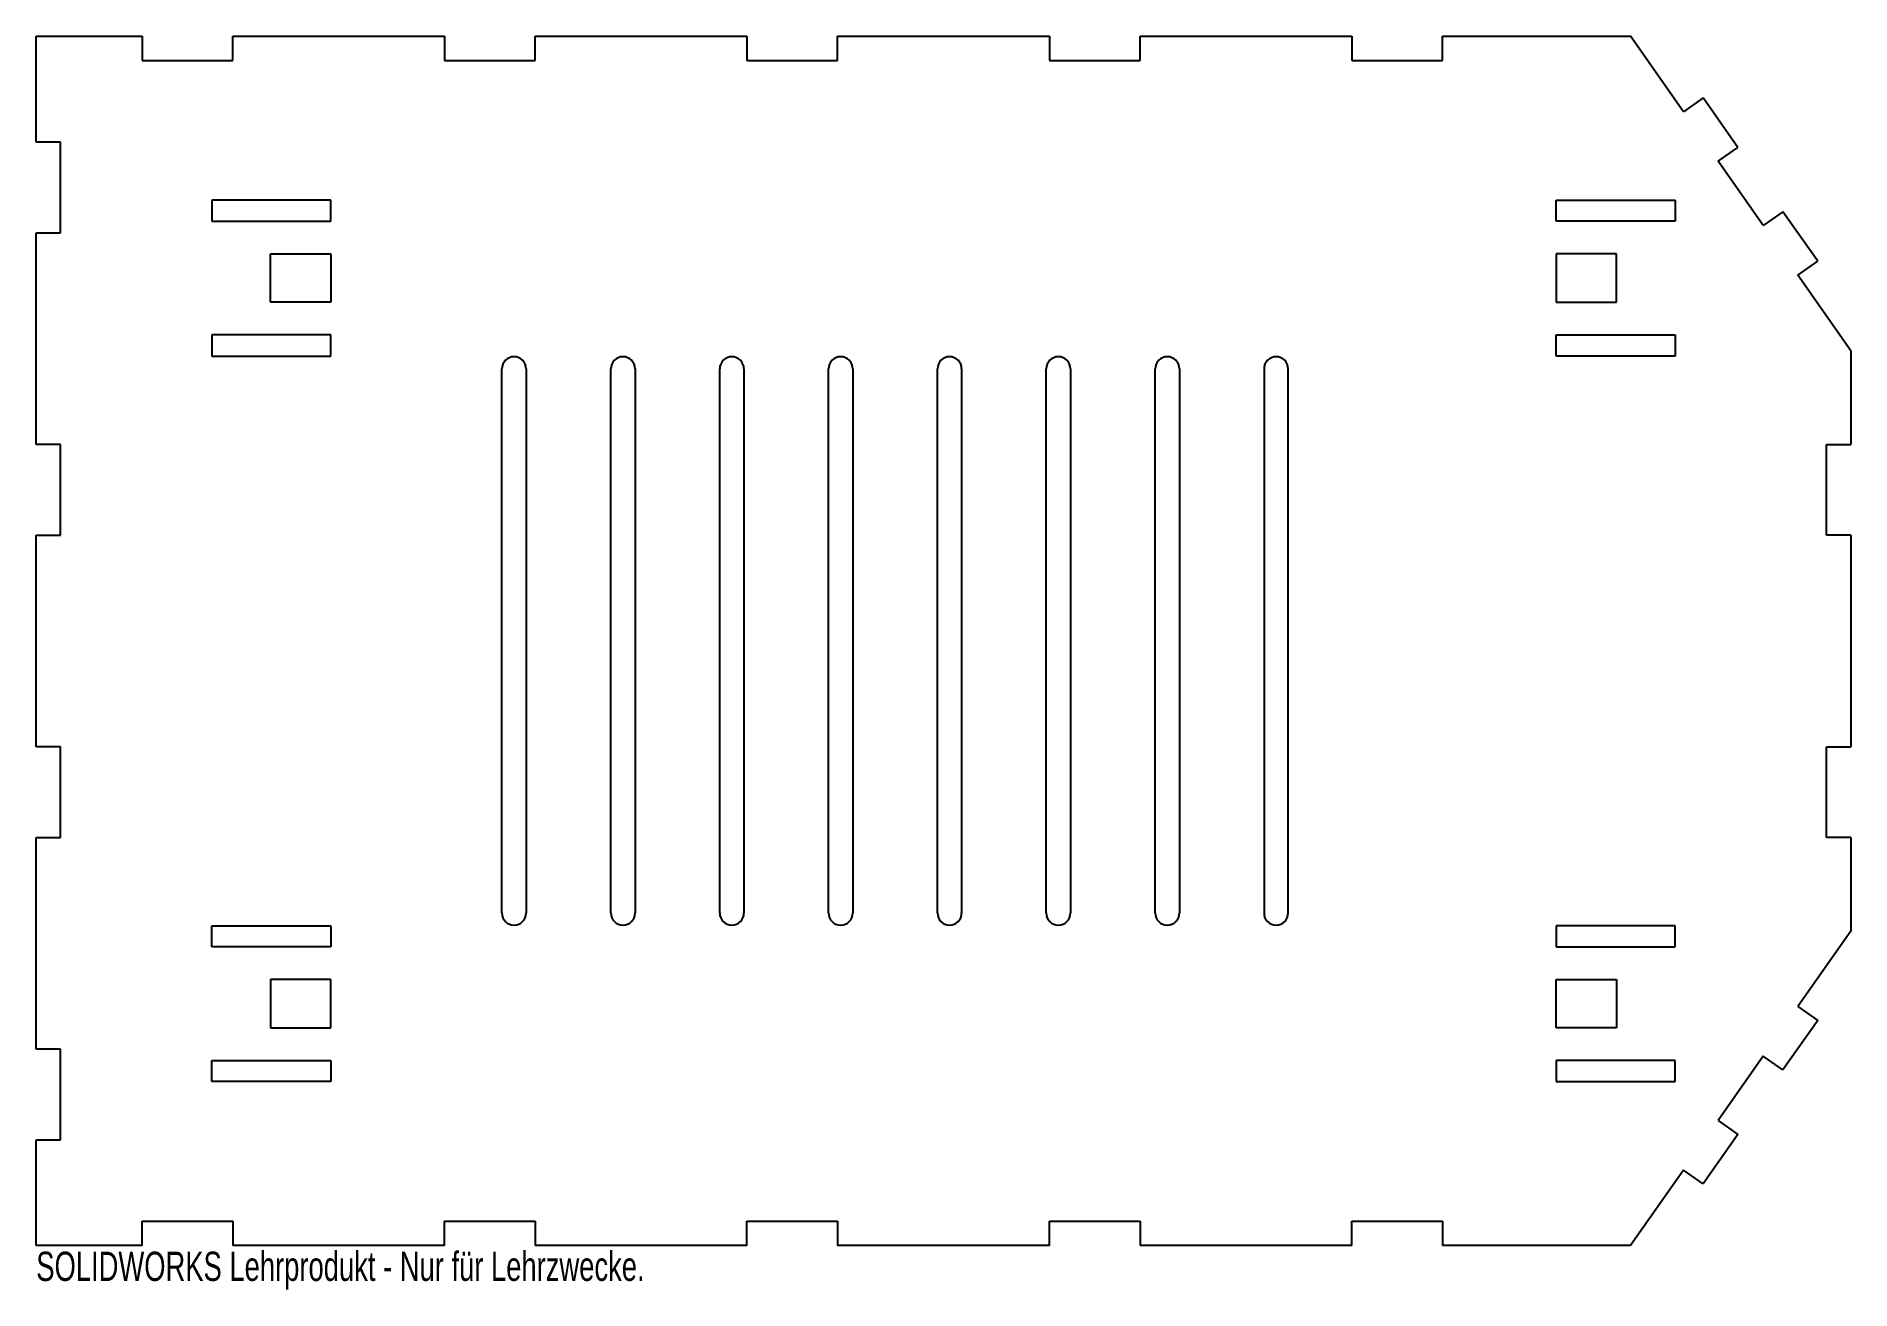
# Model space of a CAD drawing. Header units: millimetres. Extents: x 0 to 300, y -7 to 200.
import ezdxf

# ---------------------------------------------------------------- set-up
doc = ezdxf.new("R2010")
doc.units = ezdxf.units.MM
doc.styles.add('SLDTEXTSTYLE0', font='TXT', dxfattribs={"width": 0.7})

msp = doc.modelspace()

# ---------------------------------------------------------------- linework, layer by layer
at = {"color": 7, "linetype": 'Continuous', "lineweight": 25}
for p, q in [((0, 182.5), (0, 200)), ((0, 200), (17.5, 200)), ((17.5, 200), (17.5, 196)), ((32.5, 196), (32.5, 200)), ((32.5, 200), (67.5, 200)), ((67.5, 200), (67.5, 196)), ((82.5, 196), (82.5, 200)), ((82.5, 200), (117.5, 200)), ((117.5, 200), (117.5, 196)), ((132.5, 196), (132.5, 200)), ((132.5, 200), (167.5, 200)), ((167.5, 200), (167.5, 196)), ((182.5, 196), (182.5, 200)), ((182.5, 200), (217.5, 200)), ((217.5, 200), (217.5, 196)), ((232.5, 196), (232.5, 200)), ((232.5, 200), (263.59, 200)), ((272.33, 187.52), (263.59, 200)), ((17.5, 196), (32.5, 196)), ((67.5, 196), (82.5, 196)), ((117.5, 196), (132.5, 196)), ((167.5, 196), (182.5, 196)), ((217.5, 196), (232.5, 196)), ((275.61, 189.81), (272.33, 187.52)), ((281.34, 181.62), (275.61, 189.81)), ((4, 182.5), (0, 182.5)), ((4, 167.5), (4, 182.5)), ((278.07, 179.32), (281.34, 181.62)), ((285.52, 168.68), (278.07, 179.32)), ((48.7, 172.9), (29, 172.9)), ((29, 172.9), (29, 169.4)), ((48.7, 169.4), (48.7, 172.9)), ((251.3, 172.9), (271, 172.9)), ((251.3, 169.4), (251.3, 172.9)), ((271, 172.9), (271, 169.4)), ((29, 169.4), (48.7, 169.4)), ((271, 169.4), (251.3, 169.4)), ((288.8, 170.97), (285.52, 168.68)), ((294.54, 162.78), (288.8, 170.97)), ((0, 132.5), (0, 167.5)), ((0, 167.5), (4, 167.5)), ((38.7, 164), (48.7, 164)), ((38.7, 156), (38.7, 164)), ((48.7, 164), (48.7, 156)), ((261.3, 164), (251.3, 164)), ((251.3, 164), (251.3, 156)), ((261.3, 156), (261.3, 164)), ((291.26, 160.48), (294.54, 162.78)), ((300, 148), (291.26, 160.48)), ((48.7, 156), (38.7, 156)), ((251.3, 156), (261.3, 156)), ((48.7, 150.6), (29, 150.6)), ((29, 150.6), (29, 147.1)), ((48.7, 147.1), (48.7, 150.6)), ((251.3, 150.6), (271, 150.6)), ((251.3, 147.1), (251.3, 150.6)), ((271, 150.6), (271, 147.1)), ((29, 147.1), (48.7, 147.1)), ((271, 147.1), (251.3, 147.1)), ((300, 148), (300, 132.5)), ((77, 55), (77, 145)), ((81, 145), (81, 55)), ((95, 55), (95, 145)), ((99, 145), (99, 55)), ((113, 55), (113, 145)), ((117, 145), (117, 55)), ((131, 55), (131, 145)), ((135, 145), (135, 55)), ((149, 55), (149, 145)), ((153, 145), (153, 55)), ((167, 55), (167, 145)), ((171, 145), (171, 55)), ((185, 55), (185, 145)), ((189, 145), (189, 55)), ((203, 145), (203, 55)), ((207, 55), (207, 145)), ((4, 132.5), (0, 132.5)), ((4, 117.5), (4, 132.5)), ((296, 132.5), (300, 132.5)), ((296, 117.5), (296, 132.5)), ((0, 82.5), (0, 117.5)), ((0, 117.5), (4, 117.5)), ((300, 117.5), (296, 117.5)), ((300, 117.5), (300, 82.5)), ((4, 82.5), (0, 82.5)), ((4, 67.5), (4, 82.5)), ((296, 82.5), (300, 82.5)), ((296, 67.5), (296, 82.5)), ((0, 32.5), (0, 67.5)), ((0, 67.5), (4, 67.5)), ((300, 67.5), (296, 67.5)), ((300, 67.5), (300, 52)), ((29, 52.9), (48.7, 52.9)), ((29, 49.4), (29, 52.9)), ((48.7, 52.9), (48.7, 49.4)), ((251.3, 52.9), (251.3, 49.4)), ((271, 52.9), (251.3, 52.9)), ((271, 49.4), (271, 52.9)), ((300, 52), (291.26, 39.52)), ((48.7, 49.4), (29, 49.4)), ((251.3, 49.4), (271, 49.4)), ((38.7, 44), (38.7, 36)), ((48.7, 44), (38.7, 44)), ((48.7, 36), (48.7, 44)), ((251.3, 44), (261.3, 44)), ((251.3, 36), (251.3, 44)), ((261.3, 44), (261.3, 36)), ((291.26, 39.52), (294.54, 37.22)), ((38.7, 36), (48.7, 36)), ((261.3, 36), (251.3, 36)), ((294.54, 37.22), (288.8, 29.03)), ((4, 32.5), (0, 32.5)), ((4, 17.5), (4, 32.5)), ((29, 30.6), (48.7, 30.6)), ((29, 27.1), (29, 30.6)), ((48.7, 30.6), (48.7, 27.1)), ((251.3, 30.6), (251.3, 27.1)), ((271, 30.6), (251.3, 30.6)), ((271, 27.1), (271, 30.6)), ((285.52, 31.32), (278.07, 20.68)), ((288.8, 29.03), (285.52, 31.32)), ((48.7, 27.1), (29, 27.1)), ((251.3, 27.1), (271, 27.1)), ((281.34, 18.38), (275.61, 10.19)), ((278.07, 20.68), (281.34, 18.38)), ((0, 0), (0, 17.5)), ((0, 17.5), (4, 17.5)), ((272.33, 12.48), (263.59, 0)), ((275.61, 10.19), (272.33, 12.48)), ((17.5, 4), (32.5, 4)), ((17.5, 0), (17.5, 4)), ((32.5, 4), (32.5, 0)), ((67.5, 4), (82.5, 4)), ((67.5, 0), (67.5, 4)), ((82.5, 4), (82.5, 0)), ((117.5, 4), (132.5, 4)), ((117.5, 0), (117.5, 4)), ((132.5, 4), (132.5, 0)), ((167.5, 4), (182.5, 4)), ((167.5, 0), (167.5, 4)), ((182.5, 4), (182.5, 0)), ((217.5, 4), (232.5, 4)), ((217.5, 0), (217.5, 4)), ((232.5, 4), (232.5, 0)), ((17.5, 0), (0, 0)), ((67.5, 0), (32.5, 0)), ((117.5, 0), (82.5, 0)), ((167.5, 0), (132.5, 0)), ((217.5, 0), (182.5, 0)), ((263.59, 0), (232.5, 0))]:
    msp.add_line(p, q, dxfattribs=at)
for centre, start, end in [((79, 145), 0, 180), ((97, 145), 0, 180), ((115, 145), 0, 180), ((133, 145), 0, 180), ((151, 145), 0, 180), ((169, 145), 0, 180), ((187, 145), 0, 180), ((205, 145), 0, 180), ((79, 55), 180, 0), ((97, 55), 180, 0), ((115, 55), 180, 0), ((133, 55), 180, 0), ((151, 55), 180, 0), ((169, 55), 180, 0), ((187, 55), 180, 0), ((205, 55), 180, 0)]:
    msp.add_arc(centre, 2, start, end, dxfattribs=at)

# ---------------------------------------------------------------- texts
at = {"color": 7, "linetype": 'Continuous', "insert": (0, -1.02), "char_height": 4.8336, "attachment_point": 1, "style": 'SLDTEXTSTYLE0'}
msp.add_mtext('SOLIDWORKS Lehrprodukt - Nur für Lehrzwecke.', dxfattribs=at)

doc.saveas('drawing.dxf')
